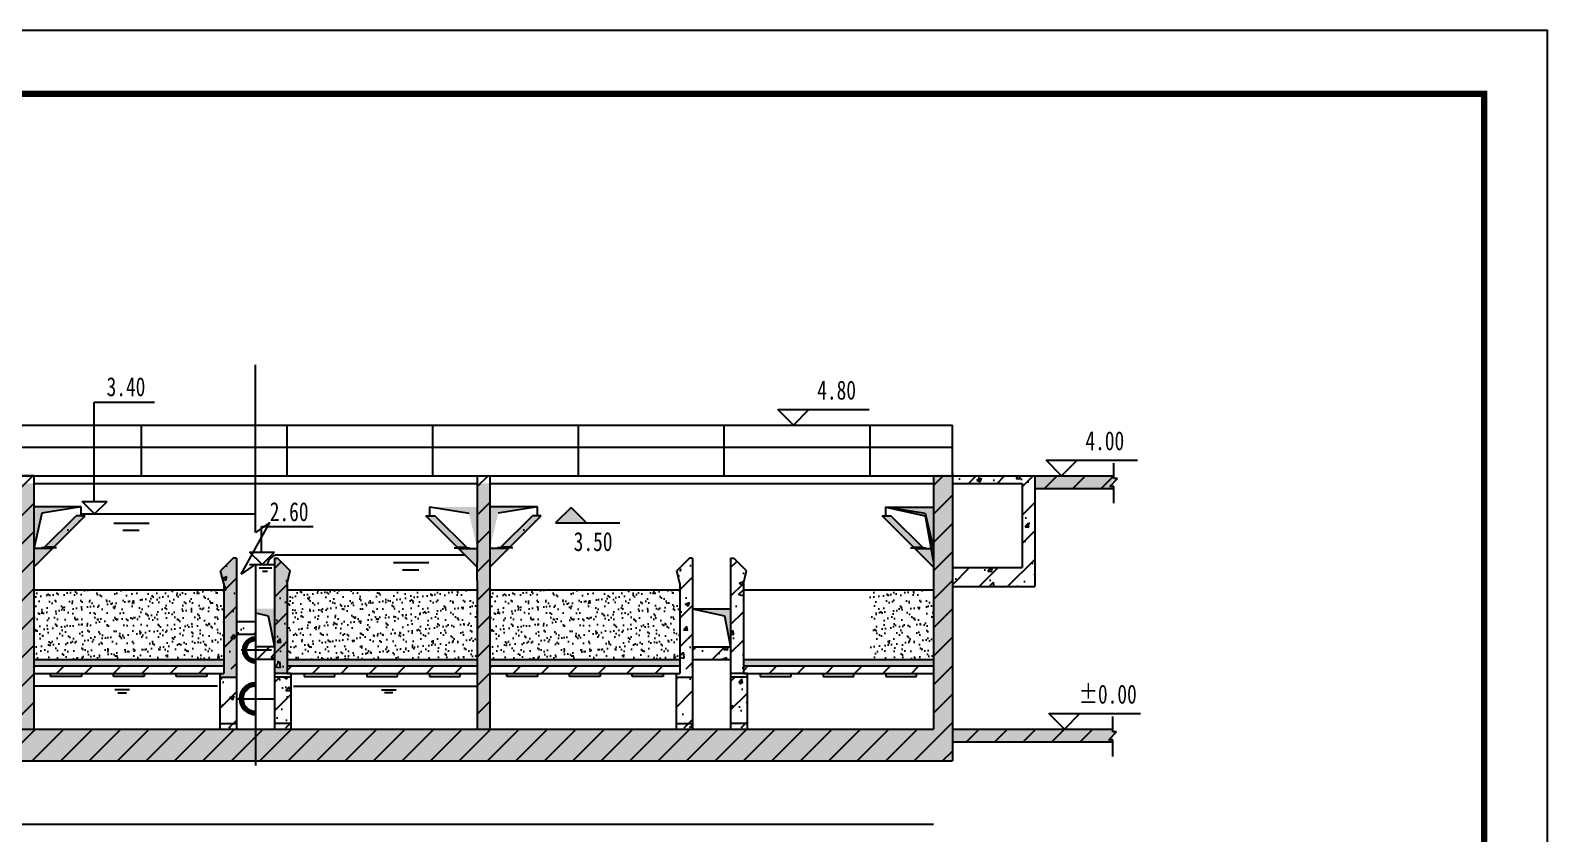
# Model space of a CAD drawing. Header units: millimetres. Extents: x 4237 to 5078, y 1819 to 2413.
# Drawn here: x 4838.7 to 5078.1, y 2286.7 to 2413.5 of the extents above; entities that cross this region are included whole.
import ezdxf
from ezdxf.enums import TextEntityAlignment as Align

# ---------------------------------------------------------------- set-up
doc = ezdxf.new("R2010")
doc.units = ezdxf.units.MM
doc.header["$LTSCALE"] = 0.5
doc.linetypes.add('CENTER2', pattern=[28.575, 19.05, -3.175, 3.175, -3.175])
for name, color, linetype in [('TWT_TITLE', 7, 'Continuous'), ('剖切线', 1, 'Continuous'), ('尺寸标注', 3, 'Continuous'), ('打断', 1, 'Continuous'), ('标高', 202, 'Continuous'), ('槽等滤池内部构造', 41, 'Continuous'), ('水面', 150, 'Continuous'), ('滤板等构造', 5, 'Continuous'), ('点划线', 4, 'CENTER2'), ('辅助与打断', 1, 'Continuous')]:
    doc.layers.add(name, color=color, linetype=linetype)
doc.layers.add('反冲洗管线', color=161, linetype='Continuous', lineweight=70)
doc.layers.add('空气管线', color=191, linetype='Continuous', lineweight=70)
doc.styles.get("Standard").update_dxf_attribs({"font": '', "width": 0.75})
doc.styles.get('Standard').set_extended_font_data('FangSong_GB2312')
pattern_1 = [(45, (3448.6284, 1572.3587), (-2.245064, 2.245064), [])]
pattern_2 = [(50, (3354.5, 1553.862), (7.287387, -0.637563), [0.762, -8.382]), (355, (3354.5, 1553.862), (-1.409713, 7.642266), [0.6096, -6.7056]), (100.451, (3355.1074, 1553.809), (5.8777, 7.004668), [0.6476, -7.1236]), (46.1842, (3354.5, 1555.894), (10.84316, -1.681693), [1.143, -12.573]), (96.6356, (3355.404, 1555.754), (9.49617, 9.89702), [0.9714, -10.6854]), (351.184, (3354.5, 1555.894), (9.496184, 9.897005), [0.9144, -10.0584]), (21, (3355.516, 1555.386), (6.064595, -4.09062), [0.762, -8.382]), (326, (3355.516, 1555.386), (2.47208, 7.36752), [0.6096, -6.7056]), (71.4514, (3356.0215, 1555.045), (8.53666, 3.276914), [0.6476, -7.1236]), (37.5, (3354.5, 1553.862), (0.123544, 3.3822016), [0, -6.62432, 0, -6.8072, 0, -6.731]), (7.5, (3354.5, 1553.862), (2.6727865, 4.007223), [0, -3.88112, 0, -6.47192, 0, -2.5654]), (327.5, (3352.2344, 1553.862), (5.423624, -0.2291498), [0, -2.54, 0, -7.9248, 0, -10.5156]), (317.5, (3351.2184, 1553.862), (5.925167, 1.01706), [0, -3.302, 0, -5.26288, 0, -7.4676])]
pattern_3 = [(50, (3448.6284, 1572.3587), (7.287387, -0.637563), [0.762, -8.382]), (355, (3448.6284, 1572.359), (-1.409713, 7.642266), [0.6096, -6.7056]), (100.451, (3449.236, 1572.3056), (5.8777, 7.004668), [0.6476, -7.1236]), (46.1842, (3448.628, 1574.391), (10.84316, -1.681693), [1.143, -12.573]), (96.6356, (3449.532, 1574.251), (9.49617, 9.89702), [0.9714, -10.6854]), (351.184, (3448.628, 1574.391), (9.496184, 9.897005), [0.9144, -10.0584]), (21, (3449.6444, 1573.8827), (6.064595, -4.09062), [0.762, -8.382]), (326, (3449.6444, 1573.883), (2.47208, 7.36752), [0.6096, -6.7056]), (71.4514, (3450.15, 1573.542), (8.53666, 3.276914), [0.6476, -7.1236]), (37.5, (3448.6284, 1572.3587), (0.123544, 3.3822016), [0, -6.62432, 0, -6.8072, 0, -6.731]), (7.5, (3448.6284, 1572.3587), (2.6727865, 4.007223), [0, -3.88112, 0, -6.47192, 0, -2.5654]), (327.5, (3446.3627, 1572.3587), (5.423624, -0.2291498), [0, -2.54, 0, -7.9248, 0, -10.5156]), (317.5, (3445.3467, 1572.3587), (5.925167, 1.01706), [0, -3.302, 0, -5.26288, 0, -7.4676])]
pattern_4 = [(50, (3461.8814, 1588.6087), (7.287387, -0.637563), [0.762, -8.382]), (355, (3461.8814, 1588.609), (-1.409713, 7.642266), [0.6096, -6.7056]), (100.451, (3462.489, 1588.5556), (5.8777, 7.004668), [0.6476, -7.1236]), (46.1842, (3461.881, 1590.641), (10.84316, -1.681693), [1.143, -12.573]), (96.6356, (3462.785, 1590.501), (9.49617, 9.89702), [0.9714, -10.6854]), (351.184, (3461.881, 1590.641), (9.496184, 9.897005), [0.9144, -10.0584]), (21, (3462.8974, 1590.1327), (6.064595, -4.09062), [0.762, -8.382]), (326, (3462.8974, 1590.133), (2.47208, 7.36752), [0.6096, -6.7056]), (71.4514, (3463.403, 1589.792), (8.53666, 3.276914), [0.6476, -7.1236]), (37.5, (3461.8814, 1588.6087), (0.123544, 3.3822016), [0, -6.62432, 0, -6.8072, 0, -6.731]), (7.5, (3461.8814, 1588.6087), (2.6727865, 4.007223), [0, -3.88112, 0, -6.47192, 0, -2.5654]), (327.5, (3459.6158, 1588.6087), (5.423624, -0.2291498), [0, -2.54, 0, -7.9248, 0, -10.5156]), (317.5, (3458.5998, 1588.6087), (5.925167, 1.01706), [0, -3.302, 0, -5.26288, 0, -7.4676])]
pattern_5 = [(45, (3461.8814, 1588.6087), (-2.245064, 2.245064), [])]

# ---------------------------------------------------------------- blocks, each defined once
blk = doc.blocks.new('标高（右下，短线）')
at = {"layer": '标高'}
for p, q in [((0, 0), (-2.45, -2.45)), ((0, 0), (2.45, -2.45)), ((-2.45, -2.45), (7.69, -2.45))]:
    blk.add_line(p, q, dxfattribs=at)
at = {"layer": '标高', "width": 0.75}
blk.add_attdef('标高', text='', height=3, dxfattribs=at).set_placement((3.47, -6.88), align=Align.CENTER)
blk = doc.blocks.new('标高（右上）')
at = {"layer": '标高'}
for p, q in [((0, 0), (-2.45, 2.45)), ((-2.45, 2.45), (11.98, 2.45)), ((0, 0), (2.45, 2.45))]:
    blk.add_line(p, q, dxfattribs=at)
at = {"layer": '标高', "width": 0.75}
blk.add_attdef('标高', text='', height=3, dxfattribs=at).set_placement((6.82, 4.03), align=Align.CENTER)

msp = doc.modelspace()

# ---------------------------------------------------------------- hatches: boundary and pattern name
h = msp.add_hatch()
h.set_pattern_fill('AR-CONC', color=256, scale=0.04, style=0)
h.set_pattern_definition(pattern_3)
h.paths.add_polyline_path([(5009.217, 2341.889), (5009.85, 2342.996), (5009.681, 2343.161), (4997.197, 2343.161), (4997.197, 2341.161), (5009.534, 2341.161), (5009.534, 2341.58)])
h.paths.add_polyline_path([(4764.197, 2343.161), (4750.112, 2343.161), (4750.112, 2343.105), (4750.429, 2342.796), (4749.796, 2341.689), (4750.112, 2341.38), (4750.112, 2341.161), (4764.197, 2341.161)])
h = msp.add_hatch()
h.set_pattern_fill('ANSI31', color=256, style=0)
h.set_pattern_definition(pattern_1)
h.paths.add_polyline_path([(4767.197, 2326.622), (4767.197, 2329.536), (4767.197, 2343.161), (4764.197, 2343.161), (4764.197, 2303.161), (4767.197, 2303.161)])
h.paths.add_polyline_path([(4874.197, 2303.161), (4767.197, 2303.161), (4764.197, 2303.161), (4764.197, 2298.161), (4874.197, 2298.161)])
h.paths.add_polyline_path([(4984.197, 2303.161), (4874.197, 2303.161), (4874.197, 2298.161), (4984.197, 2298.161)])
h.paths.add_polyline_path([(4984.197, 2343.161), (4981.197, 2343.161), (4981.197, 2329.511), (4981.197, 2326.622), (4981.197, 2303.161), (4984.197, 2303.161)])
h = msp.add_hatch()
h.set_pattern_fill('AR-CONC', color=256, scale=0.04, style=0)
h.set_pattern_definition([(50, (3354.5, 1553.862), (7.287387, -0.637563), [0.762, -8.382]), (355, (3354.5, 1553.862), (-1.409737, 7.642274), [0.6096, -6.705623]), (100.45144, (3355.1074, 1553.809), (5.87765, 7.00471), [0.6476, -7.12361]), (46.1842, (3354.5, 1555.894), (10.84316, -1.681693), [1.143, -12.573]), (96.63556, (3355.404, 1555.754), (9.496165, 9.897045), [0.9714, -10.685424]), (351.18415, (3354.5, 1555.894), (9.496165, 9.897045), [0.9144, -10.05839]), (21, (3355.516, 1555.386), (6.064576, -4.090608), [0.762, -8.382]), (326, (3355.516, 1555.386), (2.47208, 7.36752), [0.6096, -6.7056]), (71.45144, (3356.0215, 1555.045), (8.536657, 3.27691), [0.6476, -7.123598]), (37.5, (3354.5, 1553.862), (0.123544, 3.3822016), [0, -6.62432, 0, -6.8072, 0, -6.731]), (7.5, (3354.5, 1553.862), (2.6727865, 4.007223), [0, -3.88112, 0, -6.47192, 0, -2.5654]), (327.5, (3352.2344, 1553.862), (5.423624, -0.2291498), [0, -2.54, 0, -7.9248, 0, -10.5156]), (317.5, (3351.2184, 1553.862), (5.925167, 1.01706), [0, -3.302, 0, -5.26288, 0, -7.4676])])
h.paths.add_polyline_path([(4770.111, 2331.661), (4768.697, 2331.661), (4767.202, 2331.661), (4767.197, 2331.636), (4767.197, 2329.511), (4767.197, 2328.747)])
h.paths.add_polyline_path([(4874.197, 2303.161), (4767.197, 2303.161), (4764.197, 2303.161), (4764.197, 2298.161), (4874.197, 2298.161)])
h.paths.add_polyline_path([(4767.197, 2326.622), (4767.197, 2329.536), (4767.197, 2343.161), (4764.197, 2343.161), (4764.197, 2303.161), (4767.197, 2303.161)])
h.paths.add_polyline_path([(4839.197, 2326.622), (4839.197, 2329.511), (4839.197, 2341.961), (4837.197, 2341.961), (4837.197, 2329.511), (4837.197, 2326.622), (4837.197, 2303.161), (4839.197, 2303.161)])
h.paths.add_polyline_path([(4984.197, 2303.161), (4874.197, 2303.161), (4874.197, 2298.161), (4984.197, 2298.161)])
h.paths.add_polyline_path([(4911.197, 2326.597), (4911.197, 2329.511), (4911.197, 2341.961), (4909.197, 2341.961), (4909.197, 2329.511), (4909.197, 2326.622), (4909.197, 2303.161), (4911.197, 2303.161)])
h = msp.add_hatch()
h.set_pattern_fill('AR-CONC', color=256, scale=0.04, style=0)
h.set_pattern_definition(pattern_2)
h.paths.add_polyline_path([(4974.497, 2336.861), (4973.083, 2336.861), (4978.033, 2331.911), (4979.447, 2331.911)])
h.paths.add_polyline_path([(4980.816, 2331.661), (4979.697, 2331.661), (4978.283, 2331.661), (4981.197, 2328.747), (4981.197, 2329.486)])
h.paths.add_polyline_path([(4919.311, 2336.861), (4917.897, 2336.861), (4912.947, 2331.911), (4914.361, 2331.911)])
h.paths.add_polyline_path([(4921.568, 2335.712), (4924.017, 2338.161), (4926.466, 2335.712)])
h.paths.add_polyline_path([(4914.111, 2331.661), (4912.697, 2331.661), (4911.197, 2331.661), (4911.197, 2329.511), (4911.197, 2328.747)])
h.paths.add_polyline_path([(4909.197, 2331.661), (4907.697, 2331.661), (4906.283, 2331.661), (4909.197, 2328.747), (4909.197, 2329.511)])
h.paths.add_polyline_path([(4902.497, 2336.861), (4901.083, 2336.861), (4906.033, 2331.911), (4907.447, 2331.911)])
h.paths.add_polyline_path([(4879.697, 2328.161), (4877.697, 2330.161), (4877.197, 2330.161), (4877.197, 2311.961), (4879.197, 2311.961), (4879.197, 2326.161)])
h.paths.add_polyline_path([(4871.197, 2330.161), (4870.697, 2330.161), (4868.697, 2328.161), (4869.197, 2326.161), (4869.197, 2311.961), (4868.597, 2311.961), (4868.597, 2311.361), (4871.197, 2311.361)])
h.paths.add_polyline_path([(4847.311, 2336.861), (4845.897, 2336.861), (4840.947, 2331.911), (4842.361, 2331.911)])
h.paths.add_polyline_path([(4842.111, 2331.661), (4840.697, 2331.661), (4839.202, 2331.661), (4839.197, 2331.636), (4839.197, 2329.511), (4839.197, 2328.747)])
h.paths.add_polyline_path([(4837.197, 2331.636), (4837.191, 2331.661), (4835.697, 2331.661), (4834.283, 2331.661), (4837.197, 2328.747), (4837.197, 2329.511)])
h.paths.add_polyline_path([(4830.497, 2336.861), (4829.083, 2336.861), (4834.033, 2331.911), (4835.447, 2331.911)])
h.paths.add_polyline_path([(4775.311, 2336.861), (4773.897, 2336.861), (4768.947, 2331.911), (4770.361, 2331.911)])
h.paths.add_polyline_path([(4770.111, 2331.661), (4768.697, 2331.661), (4767.202, 2331.661), (4767.197, 2331.636), (4767.197, 2329.511), (4767.197, 2328.747)])
h.paths.add_polyline_path([(4984.197, 2312.661), (4981.197, 2312.661), (4981.197, 2302.461), (4984.197, 2302.461)])
h.paths.add_polyline_path([(4984.197, 2343.361), (4981.197, 2343.361), (4981.197, 2312.661), (4984.197, 2312.661)])
h.paths.add_polyline_path([(4965.679, 2329.661), (4965.679, 2338.661), (4970.179, 2338.661), (4970.179, 2329.661)], flags=9)
h.paths.add_polyline_path([(4923.308, 2330.531), (4931.665, 2330.531), (4931.665, 2335.031), (4923.308, 2335.031)], flags=9)
h.paths.add_polyline_path([(4946.039, 2337.096), (4953.968, 2337.096), (4953.968, 2332.596), (4946.039, 2332.596)], flags=9)
h = msp.add_hatch()
h.set_pattern_fill('ANSI31', color=256, style=0)
h.set_pattern_definition(pattern_1)
h.paths.add_polyline_path([(4839.197, 2343.161), (4837.197, 2343.161), (4837.197, 2329.511), (4837.197, 2326.622), (4837.197, 2303.161), (4839.197, 2303.161), (4839.197, 2326.622), (4839.197, 2329.511)])
h = msp.add_hatch()
h.set_pattern_fill('ANSI31', color=256, style=0)
h.set_pattern_definition(pattern_1)
h.paths.add_polyline_path([(4911.197, 2343.161), (4909.197, 2343.161), (4909.197, 2329.511), (4909.197, 2326.622), (4909.197, 2303.161), (4911.197, 2303.161), (4911.197, 2326.597), (4911.197, 2329.511)])
h = msp.add_hatch()
h.set_pattern_fill('AR-CONC', color=256, scale=0.04, style=0)
h.set_pattern_definition(pattern_2)
h.paths.add_polyline_path([(4997.197, 2343.161), (4984.197, 2343.161), (4984.197, 2341.961), (4995.197, 2341.961), (4995.197, 2328.661), (4984.197, 2328.661), (4984.197, 2325.661), (4997.197, 2325.661)])
h = msp.add_hatch()
h.set_pattern_fill('ANSI31', color=256, style=0)
h.set_pattern_definition([(45, (3354.5, 1553.862), (-2.245064, 2.245064), [])])
h.paths.add_polyline_path([(4997.197, 2343.161), (4984.197, 2343.161), (4984.197, 2341.961), (4995.197, 2341.961), (4995.197, 2328.661), (4984.197, 2328.661), (4984.197, 2325.661), (4997.197, 2325.661)])
h = msp.add_hatch()
h.set_pattern_fill('ANSI31', color=256, style=0)
h.set_pattern_definition(pattern_1)
h.paths.add_polyline_path([(5009.534, 2341.161), (5009.534, 2341.58), (5009.217, 2341.889), (5009.85, 2342.996), (5009.681, 2343.161), (4997.197, 2343.161), (4997.197, 2341.161)])
h = msp.add_hatch()
h.set_pattern_fill('ANSI31', color=256, style=0)
h.set_pattern_definition(pattern_1)
h.paths.add_polyline_path([(4839.197, 2326.622), (4839.197, 2329.511), (4839.197, 2341.961), (4837.197, 2341.961), (4837.197, 2329.511), (4837.197, 2326.622), (4837.197, 2303.161), (4839.197, 2303.161)])
h.paths.add_polyline_path([(4911.197, 2326.597), (4911.197, 2329.511), (4911.197, 2341.961), (4909.197, 2341.961), (4909.197, 2329.511), (4909.197, 2326.622), (4909.197, 2303.161), (4911.197, 2303.161)])
h = msp.add_hatch()
h.set_pattern_fill('AR-CONC', color=256, scale=0.04, style=0)
h.set_pattern_definition([(130, (6231.262, 1648.569), (-7.287387, -0.637563), [0.762, -8.382]), (185, (6231.262, 1648.569), (1.409713, 7.642266), [0.6096, -6.7056]), (79.549, (6230.6545, 1648.516), (-5.8777, 7.004668), [0.6476, -7.1236]), (133.8158, (6231.262, 1650.601), (-10.84316, -1.681693), [1.143, -12.573]), (83.3644, (6230.358, 1650.461), (-9.49617, 9.89702), [0.9714, -10.6854]), (188.816, (6231.262, 1650.601), (-9.496184, 9.897005), [0.9144, -10.0584]), (159, (6230.246, 1650.093), (-6.064595, -4.09062), [0.762, -8.382]), (214, (6230.246, 1650.093), (-2.47208, 7.36752), [0.6096, -6.7056]), (108.5486, (6229.7404, 1649.752), (-8.53666, 3.276914), [0.6476, -7.1236]), (142.5, (6231.2618, 1648.5691), (-0.123544, 3.3822016), [0, -6.62432, 0, -6.8072, 0, -6.731]), (172.5, (6231.2618, 1648.569), (-2.6727865, 4.007223), [0, -3.88112, 0, -6.47192, 0, -2.5654]), (212.5, (6233.5275, 1648.5691), (-5.423624, -0.2291498), [0, -2.54, 0, -7.9248, 0, -10.5156]), (222.5, (6234.5435, 1648.569), (-5.925167, 1.01706), [0, -3.302, 0, -5.26288, 0, -7.4676])])
h.paths.add_polyline_path([(4846.697, 2337.636), (4848.111, 2337.636), (4842.411, 2331.936), (4840.997, 2331.936)])
h = msp.add_hatch()
h.set_pattern_fill('AR-CONC', color=256, scale=0.04, style=0)
h.set_pattern_definition([(130, (6303.262, 1648.569), (-7.287387, -0.637563), [0.762, -8.382]), (185, (6303.262, 1648.569), (1.409713, 7.642266), [0.6096, -6.7056]), (79.549, (6302.6545, 1648.516), (-5.8777, 7.004668), [0.6476, -7.1236]), (133.8158, (6303.262, 1650.601), (-10.84316, -1.681693), [1.143, -12.573]), (83.3644, (6302.358, 1650.461), (-9.49617, 9.89702), [0.9714, -10.6854]), (188.816, (6303.262, 1650.601), (-9.496184, 9.897005), [0.9144, -10.0584]), (159, (6302.246, 1650.093), (-6.064595, -4.09062), [0.762, -8.382]), (214, (6302.246, 1650.093), (-2.47208, 7.36752), [0.6096, -6.7056]), (108.5486, (6301.7404, 1649.752), (-8.53666, 3.276914), [0.6476, -7.1236]), (142.5, (6303.2618, 1648.5691), (-0.123544, 3.3822016), [0, -6.62432, 0, -6.8072, 0, -6.731]), (172.5, (6303.2618, 1648.569), (-2.6727865, 4.007223), [0, -3.88112, 0, -6.47192, 0, -2.5654]), (212.5, (6305.5275, 1648.5691), (-5.423624, -0.2291498), [0, -2.54, 0, -7.9248, 0, -10.5156]), (222.5, (6306.5435, 1648.569), (-5.925167, 1.01706), [0, -3.302, 0, -5.26288, 0, -7.4676])])
h.paths.add_polyline_path([(4918.697, 2337.636), (4920.111, 2337.636), (4914.411, 2331.936), (4912.997, 2331.936)])
h = msp.add_hatch()
h.set_pattern_fill('AR-CONC', color=256, scale=0.04, style=0)
h.set_pattern_definition([(50, (3517.1317, 1646.444), (7.287387, -0.637563), [0.762, -8.382]), (355, (3517.132, 1646.444), (-1.409713, 7.642266), [0.6096, -6.7056]), (100.451, (3517.739, 1646.391), (5.8777, 7.004668), [0.6476, -7.1236]), (46.1842, (3517.132, 1648.476), (10.84316, -1.681693), [1.143, -12.573]), (96.6356, (3518.035, 1648.336), (9.49617, 9.89702), [0.9714, -10.6854]), (351.184, (3517.132, 1648.476), (9.496184, 9.897005), [0.9144, -10.0584]), (21, (3518.1477, 1647.968), (6.064595, -4.09062), [0.762, -8.382]), (326, (3518.148, 1647.968), (2.47208, 7.36752), [0.6096, -6.7056]), (71.4514, (3518.653, 1647.627), (8.53666, 3.276914), [0.6476, -7.1236]), (37.5, (3517.1317, 1646.4441), (0.123544, 3.3822016), [0, -6.62432, 0, -6.8072, 0, -6.731]), (7.5, (3517.1317, 1646.444), (2.6727865, 4.007223), [0, -3.88112, 0, -6.47192, 0, -2.5654]), (327.5, (3514.866, 1646.4441), (5.423624, -0.2291498), [0, -2.54, 0, -7.9248, 0, -10.5156]), (317.5, (3513.85, 1646.444), (5.925167, 1.01706), [0, -3.302, 0, -5.26288, 0, -7.4676])])
h.paths.add_polyline_path([(4796.197, 2303.361), (4799.197, 2303.361), (4799.197, 2311.361), (4796.197, 2311.361)])
h.paths.add_polyline_path([(4797.197, 2312.661), (4799.197, 2312.661), (4799.197, 2330.161), (4798.697, 2330.161), (4796.697, 2328.161), (4797.197, 2326.161)])
h.paths.add_polyline_path([(4805.197, 2312.661), (4807.197, 2312.661), (4807.197, 2326.161), (4807.697, 2328.161), (4805.697, 2330.161), (4805.197, 2330.161)])
h.paths.add_polyline_path([(4871.197, 2330.161), (4870.697, 2330.161), (4868.697, 2328.161), (4869.197, 2326.161), (4869.197, 2312.661), (4871.197, 2312.661)])
h.paths.add_polyline_path([(4877.197, 2312.661), (4879.197, 2312.661), (4879.197, 2326.161), (4879.697, 2328.161), (4877.697, 2330.161), (4877.197, 2330.161)])
h.paths.add_polyline_path([(4877.197, 2311.361), (4877.197, 2303.361), (4880.197, 2303.361), (4880.197, 2311.361)])
h.paths.add_polyline_path([(4941.197, 2312.661), (4943.197, 2312.661), (4943.197, 2330.161), (4942.697, 2330.161), (4940.697, 2328.161), (4941.197, 2326.161)])
h.paths.add_polyline_path([(4949.197, 2330.161), (4949.197, 2312.661), (4951.197, 2312.661), (4951.197, 2326.161), (4951.697, 2328.161), (4949.697, 2330.161)])
h.paths.add_polyline_path([(4807.797, 2303.361), (4807.797, 2311.361), (4805.197, 2311.361), (4805.197, 2303.361)])
h.paths.add_polyline_path([(4868.597, 2311.361), (4868.597, 2303.361), (4871.197, 2303.361), (4871.197, 2311.361)])
h.paths.add_polyline_path([(4940.597, 2311.361), (4940.597, 2303.361), (4943.197, 2303.361), (4943.197, 2311.361)])
h.paths.add_polyline_path([(4951.797, 2303.361), (4951.797, 2311.361), (4949.197, 2311.361), (4949.197, 2303.361)])
h = msp.add_hatch()
h.set_pattern_fill('ANSI31', color=256, style=0)
h.set_pattern_definition([(45, (3517.1317, 1646.444), (-2.245064, 2.245064), [])])
h.paths.add_polyline_path([(4799.197, 2330.161), (4798.697, 2330.161), (4796.697, 2328.161), (4797.197, 2326.161), (4797.197, 2312.661), (4799.197, 2312.661)])
h.paths.add_polyline_path([(4807.197, 2326.161), (4807.697, 2328.161), (4805.697, 2330.161), (4805.197, 2330.161), (4805.197, 2312.661), (4807.197, 2312.661)])
h.paths.add_polyline_path([(4871.197, 2330.161), (4870.697, 2330.161), (4868.697, 2328.161), (4869.197, 2326.161), (4869.197, 2312.661), (4871.197, 2312.661)])
h.paths.add_polyline_path([(4877.197, 2312.661), (4879.197, 2312.661), (4879.197, 2326.161), (4879.697, 2328.161), (4877.697, 2330.161), (4877.197, 2330.161)])
h.paths.add_polyline_path([(4943.197, 2330.161), (4942.697, 2330.161), (4940.697, 2328.161), (4941.197, 2326.161), (4941.197, 2312.661), (4943.197, 2312.661)])
h.paths.add_polyline_path([(4949.197, 2312.661), (4951.197, 2312.661), (4951.197, 2326.161), (4951.697, 2328.161), (4949.697, 2330.161), (4949.197, 2330.161)])
h.paths.add_polyline_path([(4796.597, 2311.361), (4796.597, 2303.361), (4799.197, 2303.361), (4799.197, 2311.361)])
h.paths.add_polyline_path([(4807.797, 2303.361), (4807.797, 2311.361), (4805.197, 2311.361), (4805.197, 2303.361)])
h.paths.add_polyline_path([(4868.597, 2311.361), (4868.597, 2303.361), (4871.197, 2303.361), (4871.197, 2311.361)])
h.paths.add_polyline_path([(4879.797, 2303.361), (4879.797, 2311.361), (4877.197, 2311.361), (4877.197, 2303.361)])
h.paths.add_polyline_path([(4940.597, 2311.361), (4940.597, 2303.361), (4943.197, 2303.361), (4943.197, 2311.361)])
h.paths.add_polyline_path([(4951.797, 2303.361), (4951.797, 2311.361), (4949.197, 2311.361), (4949.197, 2303.361)])
h = msp.add_hatch()
h.set_pattern_fill('AR-SAND', color=256, scale=0.04, style=0)
h.set_pattern_definition([(37.5, (3589.1317, 1646.4441), (-0.0640013, 1.957653), [0, -1.54432, 0, -1.7272, 0, -1.651]), (7.5, (3589.1317, 1646.4441), (1.798093, 2.8673004), [0, -0.83312, 0, -1.39192, 0, -0.5334]), (327.5, (3587.882, 1646.4441), (3.1639695, 0.0057487), [0, -0.508, 0, -1.8288, 0, -2.3876]), (317.5, (3587.882, 1646.4441), (3.054226, 0.8917173), [0, -0.254, 0, -1.19888, 0, -1.3716])])
h.paths.add_polyline_path([(4869.197, 2314.161), (4869.197, 2325.161), (4839.197, 2325.161), (4839.197, 2314.161)])
h.paths.add_polyline_path([(4909.197, 2314.161), (4909.197, 2325.161), (4879.197, 2325.161), (4879.197, 2314.161)])
h = msp.add_hatch()
h.set_pattern_fill('AR-SAND', color=256, scale=0.04, style=0)
h.set_pattern_definition([(37.5, (3661.1317, 1646.4441), (-0.0640013, 1.957653), [0, -1.54432, 0, -1.7272, 0, -1.651]), (7.5, (3661.1317, 1646.4441), (1.798093, 2.8673004), [0, -0.83312, 0, -1.39192, 0, -0.5334]), (327.5, (3659.882, 1646.4441), (3.1639695, 0.0057487), [0, -0.508, 0, -1.8288, 0, -2.3876]), (317.5, (3659.882, 1646.4441), (3.054226, 0.8917173), [0, -0.254, 0, -1.19888, 0, -1.3716])])
h.paths.add_polyline_path([(4941.197, 2314.161), (4941.197, 2325.161), (4911.197, 2325.161), (4911.197, 2314.161)])
h.paths.add_polyline_path([(4971.197, 2325.161), (4971.197, 2314.161), (4981.197, 2314.161), (4981.197, 2325.161)])
h = msp.add_hatch()
h.set_pattern_fill('AR-CONC', color=256, scale=0.04, style=0)
h.set_pattern_definition(pattern_4)
h.paths.add_polyline_path([(4799.197, 2320.163), (4799.197, 2318.161), (4805.197, 2318.161), (4805.197, 2320.163)])
h.paths.add_polyline_path([(4943.197, 2316.163), (4943.197, 2314.161), (4949.197, 2314.161), (4949.197, 2316.163)])
h.paths.add_polyline_path([(4874.197, 2318.161), (4874.197, 2320.163), (4871.197, 2320.163), (4871.197, 2318.161)])
h = msp.add_hatch()
h.set_pattern_fill('ANSI31', color=256, style=0)
h.set_pattern_definition(pattern_5)
h.paths.add_polyline_path([(4799.197, 2320.163), (4799.197, 2318.161), (4805.197, 2318.161), (4805.197, 2320.163)])
h.paths.add_polyline_path([(4949.197, 2314.161), (4949.197, 2316.163), (4943.197, 2316.163), (4943.197, 2314.161)])
h.paths.add_polyline_path([(4874.197, 2318.161), (4874.197, 2320.163), (4871.197, 2320.163), (4871.197, 2318.161)])
h = msp.add_hatch()
h.set_pattern_fill('AR-CONC', color=256, scale=0.04, style=0)
h.set_pattern_definition(pattern_4)
h.paths.add_polyline_path([(4877.197, 2314.161), (4877.197, 2316.163), (4874.197, 2316.163), (4874.197, 2314.161)])
h = msp.add_hatch()
h.set_pattern_fill('ANSI31', color=256, style=0)
h.set_pattern_definition(pattern_5)
h.paths.add_polyline_path([(4877.197, 2314.161), (4877.197, 2316.163), (4874.197, 2316.163), (4874.197, 2314.161)])
h = msp.add_hatch()
h.set_pattern_fill('GRAVEL', color=256, scale=0.1, style=0)
h.set_pattern_definition([(228.0128, (3590.90584, 1648.98414), (-20.320017266, -22.86002809), [0.341721, -33.8305]), (184.9697, (3590.67724, 1648.73014), (30.480049306, 2.539982075), [0.586405, -58.054]), (132.5104, (3590.09304, 1648.67934), (25.399981518, -27.940027292), [0.413482, -40.9347]), (267.2737, (3589.10244, 1648.04434), (2.539988971, 50.799983653), [0.534005, -52.8664]), (292.8337, (3589.07704, 1647.51094), (-12.700036056, 30.48001733), [0.523634, -51.8398]), (357.2737, (3589.28024, 1647.02834), (-50.799983653, 2.539988971), [0.534005, -52.8664]), (37.6942, (3589.81364, 1647.00294), (-33.020020861, -25.399977357), [0.706194, -69.9131]), (72.2553, (3590.37244, 1647.43474), (17.7800355655, 55.880016206), [0.66672, -66.0053]), (121.4296, (3590.57564, 1648.06974), (-20.320005235, 33.01996116), [0.535813, -53.0455]), (175.2364, (3590.29624, 1648.52694), (27.939978053, -2.539976163), [0.611713, -29.9739]), (222.3974, (3589.68664, 1648.57774), (-30.4800009172, -27.9399636506), [0.791078, -78.3168]), (138.8141, (3591.61704, 1648.01894), (-17.779988674, 15.239976557), [0.270005, -26.7306]), (171.4692, (3591.41384, 1648.19674), (33.019949596, -5.0800128), [0.513682, -50.8546]), (225, (3590.9058, 1648.273), (-5e-16, -2.5399983), [0.359209, -3.23289]), (203.1986, (3590.72804, 1648.57774), (12.700042826, 5.080022274), [0.193441, -19.1506]), (291.8014, (3590.55024, 1648.50154), (-2.54000178, 7.62000491), [0.273566, -13.4048]), (30.9638, (3590.65184, 1648.24754), (7.61999195, 5.08000396), [0.44432, -14.3663]), (161.5651, (3591.0328, 1648.4761), (5.0800023, -2.53999622), [0.321287, -7.7109]), (16.3895, (3589.07704, 1648.50154), (25.400014014, 7.61998415), [0.450088, -44.5588]), (70.3462, (3589.50884, 1648.62854), (-10.159971689, -27.939960489), [0.377599, -37.3822]), (293.1986, (3591.03284, 1648.98414), (-5.080022274, 12.700042826), [0.38688, -18.9572]), (343.6105, (3591.18524, 1648.62854), (-25.400014014, 7.61998415), [0.450088, -44.5588]), (339.444, (3589.07704, 1646.92674), (-12.700015764, 5.079993836), [0.434035, -21.2677]), (294.7751, (3589.48344, 1646.77434), (-12.699970404, 27.939987026), [0.363672, -36.0036]), (66.8014, (3591.05824, 1646.44414), (5.080022274, 12.700042826), [0.38688, -18.9572]), (17.354, (3591.21064, 1646.79974), (-33.020001782, -10.159984676), [0.425783, -42.1524]), (69.444, (3589.81364, 1646.44414), (-5.079993836, -12.700015764), [0.217018, -21.4848]), (101.3099, (3590.90584, 1646.44414), (-2.53998746, 10.15996746), [0.129515, -12.822]), (165.9638, (3590.88044, 1646.57114), (7.62000535, -2.5399956), [0.523634, -9.94905]), (186.009, (3590.37244, 1646.69814), (25.399962544, 2.539994069), [0.485267, -48.0414]), (303.6901, (3590.65184, 1648.01894), (-2.54000087, 5.0799951), [0.366324, -8.79178]), (353.1572, (3590.85504, 1647.71414), (43.1800178566, -5.0800227517), [0.639557, -63.316]), (60.9454, (3591.49004, 1647.63794), (-10.159976366, -17.77995761), [0.261508, -25.8894]), (90, (3591.617, 1647.8665), (-2.54, 2.54), [0.1524, -2.3876]), (120.2564, (3590.32164, 1646.77434), (10.159978467, -17.779991032), [0.352867, -34.9339]), (48.0128, (3590.14384, 1647.07914), (20.320017266, 22.86002809), [0.683443, -33.4888]), (0, (3590.601, 1647.5871), (2.54, 2.54), [0.6604, -1.8796]), (325.3048, (3591.26144, 1647.58714), (-25.399955991, 17.78000169), [0.40161, -39.7593]), (254.0546, (3591.59164, 1647.35854), (-2.54000648, -10.1600242), [0.369829, -18.1217]), (207.646, (3591.49004, 1647.00294), (-48.259983049, -25.400015975), [0.602145, -59.6125]), (175.4261, (3590.95664, 1646.72354), (-33.020007605, 2.539987711), [0.637029, -63.0658]), (175.4261, (3590.95664, 1646.72354), (-33.020007605, 2.539987711), [0.637029, -63.0658])])
h.paths.add_polyline_path([(4839.142, 2314.161), (4839.142, 2313.161), (4869.142, 2313.161), (4869.142, 2314.161)])
h.paths.add_polyline_path([(4879.142, 2314.161), (4879.142, 2313.161), (4909.142, 2313.161), (4909.142, 2314.161)])
h = msp.add_hatch()
h.set_pattern_fill('GRAVEL', color=256, scale=0.1, style=0)
h.set_pattern_definition([(228.0128, (3662.96048, 1648.98414), (-20.320017266, -22.86002809), [0.341721, -33.8305]), (184.9697, (3662.73188, 1648.73014), (30.480049306, 2.539982075), [0.586405, -58.054]), (132.5104, (3662.14768, 1648.67934), (25.399981518, -27.940027292), [0.413482, -40.9347]), (267.2737, (3661.15708, 1648.04434), (2.539988971, 50.799983653), [0.534005, -52.8664]), (292.8337, (3661.13168, 1647.51094), (-12.700036056, 30.48001733), [0.523634, -51.8398]), (357.2737, (3661.33488, 1647.02834), (-50.799983653, 2.539988971), [0.534005, -52.8664]), (37.6942, (3661.86828, 1647.00294), (-33.020020861, -25.399977357), [0.706194, -69.9131]), (72.2553, (3662.42708, 1647.43474), (17.7800355655, 55.880016206), [0.66672, -66.0053]), (121.4296, (3662.63028, 1648.06974), (-20.320005235, 33.01996116), [0.535813, -53.0455]), (175.2364, (3662.35088, 1648.52694), (27.939978053, -2.539976163), [0.611713, -29.9739]), (222.3974, (3661.741284, 1648.57774), (-30.4800009172, -27.9399636506), [0.791078, -78.3168]), (138.8141, (3663.67168, 1648.01894), (-17.779988674, 15.239976557), [0.270005, -26.7306]), (171.4692, (3663.46848, 1648.19674), (33.019949596, -5.0800128), [0.513682, -50.8546]), (225, (3662.9605, 1648.273), (-5e-16, -2.5399983), [0.359209, -3.23289]), (203.1986, (3662.7827, 1648.57774), (12.700042826, 5.080022274), [0.193441, -19.1506]), (291.8014, (3662.6049, 1648.50154), (-2.54000178, 7.62000491), [0.273566, -13.4048]), (30.9638, (3662.7065, 1648.24754), (7.61999195, 5.08000396), [0.44432, -14.3663]), (161.5651, (3663.0875, 1648.4761), (5.0800023, -2.53999622), [0.321287, -7.7109]), (16.3895, (3661.13168, 1648.50154), (25.400014014, 7.61998415), [0.450088, -44.5588]), (70.3462, (3661.56348, 1648.62854), (-10.159971689, -27.939960489), [0.377599, -37.3822]), (293.1986, (3663.0875, 1648.98414), (-5.080022274, 12.700042826), [0.38688, -18.9572]), (343.6105, (3663.23988, 1648.62854), (-25.400014014, 7.61998415), [0.450088, -44.5588]), (339.444, (3661.13168, 1646.92674), (-12.700015764, 5.079993836), [0.434035, -21.2677]), (294.7751, (3661.53808, 1646.77434), (-12.699970404, 27.939987026), [0.363672, -36.0036]), (66.8014, (3663.1129, 1646.44414), (5.080022274, 12.700042826), [0.38688, -18.9572]), (17.354, (3663.26528, 1646.79974), (-33.020001782, -10.159984676), [0.425783, -42.1524]), (69.444, (3661.86828, 1646.44414), (-5.079993836, -12.700015764), [0.217018, -21.4848]), (101.3099, (3662.9605, 1646.44414), (-2.53998746, 10.15996746), [0.129515, -12.822]), (165.9638, (3662.9351, 1646.57114), (7.62000535, -2.5399956), [0.523634, -9.94905]), (186.009, (3662.42708, 1646.69814), (25.399962544, 2.539994069), [0.485267, -48.0414]), (303.6901, (3662.7065, 1648.01894), (-2.54000087, 5.0799951), [0.366324, -8.79178]), (353.1572, (3662.90968, 1647.71414), (43.1800178566, -5.0800227517), [0.639557, -63.316]), (60.9454, (3663.54468, 1647.63794), (-10.159976366, -17.77995761), [0.261508, -25.8894]), (90, (3663.6717, 1647.8665), (-2.54, 2.54), [0.1524, -2.3876]), (120.2564, (3662.37628, 1646.77434), (10.159978467, -17.779991032), [0.352867, -34.9339]), (48.0128, (3662.19848, 1647.07914), (20.320017266, 22.86002809), [0.683443, -33.4888]), (0, (3662.6557, 1647.5871), (2.54, 2.54), [0.6604, -1.8796]), (325.3048, (3663.31608, 1647.58714), (-25.399955991, 17.78000169), [0.40161, -39.7593]), (254.0546, (3663.6463, 1647.35854), (-2.54000648, -10.1600242), [0.369829, -18.1217]), (207.646, (3663.54468, 1647.00294), (-48.259983049, -25.400015975), [0.602145, -59.6125]), (175.4261, (3663.01128, 1646.72354), (-33.020007605, 2.539987711), [0.637029, -63.0658]), (175.4261, (3663.01128, 1646.72354), (-33.020007605, 2.539987711), [0.637029, -63.0658])])
h.paths.add_polyline_path([(4911.197, 2314.161), (4911.197, 2313.161), (4941.197, 2313.161), (4941.197, 2314.161)])
h.paths.add_polyline_path([(4951.197, 2314.161), (4951.197, 2313.161), (4981.197, 2313.161), (4981.197, 2314.161)])
h = msp.add_hatch()
h.set_pattern_fill('AR-CONC', color=256, scale=0.04, style=0)
h.set_pattern_definition(pattern_3)
h.paths.add_polyline_path([(4764.197, 2303.161), (4750.112, 2303.161), (4750.112, 2303.105), (4750.429, 2302.796), (4749.796, 2301.689), (4750.112, 2301.38), (4750.112, 2301.161), (4764.197, 2301.161)])
h.paths.add_polyline_path([(5009.85, 2302.735), (5009.534, 2303.044), (5009.534, 2303.161), (4984.197, 2303.161), (4984.197, 2301.161), (5009.534, 2301.161), (5009.534, 2301.319), (5009.217, 2301.628)])
h = msp.add_hatch()
h.set_pattern_fill('ANSI31', color=256, style=0)
h.set_pattern_definition([(45, (3350.0554, 1553.862), (-2.245064, 2.245064), [])])
h.paths.add_polyline_path([(5009.534, 2301.161), (5009.534, 2301.479), (5008.904, 2301.479), (5010.085, 2302.755), (5009.534, 2302.755), (5009.534, 2303.161), (4984.197, 2303.161), (4984.197, 2301.161)])
at = {"layer": '水面'}
for points in [[(4846.697, 2338.236), (4839.197, 2338.236), (4839.197, 2331.661), (4839.202, 2331.661), (4840.484, 2337.248)], [(4901.697, 2338.236), (4909.197, 2338.236), (4909.197, 2331.661), (4909.191, 2331.661), (4907.91, 2337.248)], [(4918.697, 2338.236), (4911.197, 2338.236), (4911.197, 2331.661), (4911.202, 2331.661), (4912.484, 2337.248)], [(4973.697, 2338.236), (4981.197, 2338.236), (4981.197, 2331.661), (4981.191, 2331.661), (4979.91, 2337.248)], [(4874.197, 2322.163), (4874.197, 2321.498), (4876.219, 2321.05), (4877.197, 2316.163), (4877.197, 2322.163)], [(4943.197, 2322.163), (4948.219, 2321.05), (4949.197, 2316.163), (4949.197, 2322.163)]]:
    msp.add_hatch(color=256, dxfattribs=at).paths.add_polyline_path(points)
h = msp.add_hatch(color=256, dxfattribs=at)
h.paths.add_polyline_path([(4973.697, 2338.211), (4981.197, 2338.211), (4981.197, 2337.136), (4978.549, 2337.136)])
h.paths.add_polyline_path([(4979.91, 2336.835), (4978.549, 2337.136), (4981.197, 2337.136), (4981.197, 2329.511), (4981.192, 2329.511)])
at = {"layer": '滤板等构造'}
h = msp.add_hatch(dxfattribs=at)
h.set_pattern_fill('ANSI31', color=256, style=0)
h.set_pattern_definition([(45, (3589.077, 1646.444), (-2.245064, 2.245064), [])])
h.paths.add_polyline_path([(4869.142, 2311.961), (4869.142, 2312.661), (4839.142, 2312.661), (4839.142, 2311.961)])
h.paths.add_polyline_path([(4869.142, 2312.661), (4869.142, 2313.161), (4839.142, 2313.161), (4839.142, 2312.661)])
h.paths.add_polyline_path([(4909.142, 2311.961), (4909.142, 2312.661), (4879.142, 2312.661), (4879.142, 2311.961)])
h.paths.add_polyline_path([(4879.142, 2313.161), (4879.142, 2312.661), (4909.142, 2312.661), (4909.142, 2313.161)])
h = msp.add_hatch(dxfattribs=at)
h.set_pattern_fill('ANSI31', color=256, style=0)
h.set_pattern_definition([(45, (3661.1317, 1646.444), (-2.245064, 2.245064), [])])
h.paths.add_polyline_path([(4941.197, 2311.961), (4941.197, 2312.661), (4911.197, 2312.661), (4911.197, 2311.961)])
h.paths.add_polyline_path([(4941.197, 2312.661), (4941.197, 2313.161), (4911.197, 2313.161), (4911.197, 2312.661)])
h.paths.add_polyline_path([(4981.197, 2311.961), (4981.197, 2312.661), (4951.197, 2312.661), (4951.197, 2311.961)])
h.paths.add_polyline_path([(4951.197, 2313.161), (4951.197, 2312.661), (4981.197, 2312.661), (4981.197, 2313.161)])

# ---------------------------------------------------------------- linework, layer by layer
for p, q in [((4764.197, 2351.161), (4984.197, 2351.161)), ((4856.197, 2343.161), (4856.197, 2351.161)), ((4879.197, 2343.161), (4879.197, 2351.161)), ((4902.197, 2343.161), (4902.197, 2351.161)), ((4925.197, 2343.161), (4925.197, 2351.161)), ((4948.197, 2343.161), (4948.197, 2351.161)), ((4971.197, 2343.161), (4971.197, 2351.161)), ((4984.197, 2343.161), (4984.197, 2351.161)), ((4764.197, 2347.661), (4984.197, 2347.661)), ((4764.197, 2343.161), (4984.197, 2343.161)), ((4839.197, 2343.161), (4837.197, 2343.161)), ((4839.197, 2343.161), (4839.197, 2329.511)), ((4909.197, 2343.161), (4909.197, 2329.511)), ((4909.197, 2343.161), (4909.197, 2329.511)), ((4911.197, 2343.161), (4911.197, 2329.511)), ((4981.197, 2343.161), (4981.197, 2329.511)), ((4984.197, 2343.461), (4984.197, 2298.161)), ((4984.197, 2343.161), (4997.197, 2343.161)), ((4997.197, 2343.161), (4997.197, 2325.661)), ((4997.197, 2343.161), (5009.681, 2343.161)), ((4839.197, 2341.961), (4909.197, 2341.961)), ((4911.197, 2341.961), (4981.197, 2341.961)), ((4984.197, 2341.961), (4995.197, 2341.961)), ((4995.197, 2341.961), (4995.197, 2328.661)), ((4997.197, 2341.161), (5009.681, 2341.161)), ((4846.697, 2336.861), (4846.697, 2338.236)), ((4901.697, 2336.861), (4901.697, 2338.236)), ((4918.697, 2336.861), (4918.697, 2338.236)), ((4973.697, 2336.861), (4973.697, 2338.236)), ((4871.197, 2330.161), (4871.197, 2303.161)), ((4877.197, 2330.161), (4877.197, 2303.161)), ((4943.197, 2330.161), (4943.197, 2303.161)), ((4949.197, 2330.161), (4949.197, 2303.161)), ((4839.197, 2329.511), (4839.197, 2326.622)), ((4909.197, 2326.622), (4909.197, 2329.511)), ((4911.197, 2329.511), (4911.197, 2326.597)), ((4981.197, 2329.536), (4981.197, 2326.622)), ((4984.197, 2328.661), (4995.197, 2328.661)), ((4839.197, 2326.622), (4839.197, 2303.161)), ((4909.197, 2326.622), (4909.197, 2303.161)), ((4911.197, 2326.597), (4911.197, 2303.161)), ((4911.197, 2326.597), (4911.197, 2303.161)), ((4981.197, 2326.622), (4981.197, 2303.161)), ((4981.197, 2326.597), (4981.197, 2303.161)), ((4984.197, 2325.661), (4997.197, 2325.661)), ((4839.197, 2325.161), (4869.197, 2325.161)), ((4869.197, 2325.161), (4869.197, 2311.961)), ((4879.197, 2325.161), (4909.197, 2325.161)), ((4879.197, 2325.161), (4879.197, 2311.961)), ((4911.197, 2325.161), (4941.197, 2325.161)), ((4941.197, 2325.161), (4941.197, 2311.961)), ((4951.197, 2325.161), (4981.197, 2325.161)), ((4951.197, 2325.161), (4951.197, 2311.961)), ((4839.197, 2314.161), (4869.197, 2314.161)), ((4879.197, 2314.161), (4909.197, 2314.161)), ((4911.197, 2314.161), (4941.197, 2314.161)), ((4951.197, 2314.161), (4981.197, 2314.161)), ((4767.197, 2303.161), (4981.197, 2303.161)), ((4984.197, 2303.161), (5009.534, 2303.161)), ((4984.197, 2301.161), (5009.534, 2301.161)), ((4764.197, 2298.161), (4984.197, 2298.161)), ((4767.197, 2288.161), (4981.197, 2288.161))]:
    msp.add_line(p, q)
at = {"layer": 'TWT_TITLE', "color": 0}
msp.add_lwpolyline([(4237.137, 1819.483), (5078.137, 1819.483), (5078.137, 2413.483), (4237.137, 2413.483)], close=True, dxfattribs=at)
at = {"layer": 'TWT_TITLE', "color": 0, "const_width": 1}
msp.add_lwpolyline([(4262.137, 1829.483), (5068.137, 1829.483), (5068.137, 2403.483), (4262.137, 2403.483)], close=True, dxfattribs=at)
at = {"layer": '剖切线'}
for p, q in [((4871.938, 2327.614), (4876.455, 2335.804)), ((4876.455, 2335.804), (4874.197, 2334.222)), ((4874.197, 2329.195), (4871.938, 2327.614))]:
    msp.add_line(p, q, dxfattribs=at)
at = {"layer": '反冲洗管线'}
msp.add_arc((4874.197, 2307.961), 2.25, 90, 270, dxfattribs=at)
at = {"layer": '打断'}
for p, q in [((5009.681, 2342.755), (5009.681, 2345.167)), ((5009.051, 2341.479), (5010.232, 2342.755)), ((5010.232, 2342.755), (5009.681, 2342.755)), ((5009.681, 2341.479), (5009.051, 2341.479)), ((5009.681, 2338.822), (5009.681, 2341.479)), ((5009.534, 2302.755), (5009.534, 2305.167)), ((5008.904, 2301.479), (5010.085, 2302.755)), ((5009.534, 2301.479), (5008.904, 2301.479)), ((5010.085, 2302.755), (5009.534, 2302.755)), ((5009.534, 2298.822), (5009.534, 2301.479))]:
    msp.add_line(p, q, dxfattribs=at)
at = {"layer": '标高', "color": 0}
for p, q in [((4848.744, 2339.099), (4848.744, 2354.774)), ((4848.744, 2354.774), (4858.251, 2354.774)), ((4848.808, 2337.14), (4846.849, 2339.099)), ((4846.849, 2339.099), (4850.768, 2339.099)), ((4848.808, 2337.14), (4850.768, 2339.099)), ((4875.172, 2331.121), (4875.172, 2335.132)), ((4875.172, 2335.132), (4883.287, 2335.132)), ((4875.236, 2329.161), (4873.277, 2331.121)), ((4873.277, 2331.121), (4877.195, 2331.121)), ((4875.236, 2329.161), (4877.195, 2331.121))]:
    msp.add_line(p, q, dxfattribs=at)
at = {"layer": '槽等滤池内部构造'}
for p, q in [((4839.197, 2328.747), (4847.311, 2336.861)), ((4840.697, 2331.661), (4845.897, 2336.861)), ((4847.311, 2336.861), (4845.897, 2336.861)), ((4901.083, 2336.861), (4902.497, 2336.861)), ((4909.197, 2328.747), (4901.083, 2336.861)), ((4907.697, 2331.661), (4902.497, 2336.861)), ((4911.197, 2328.747), (4919.311, 2336.861)), ((4912.697, 2331.661), (4917.897, 2336.861)), ((4919.311, 2336.861), (4917.897, 2336.861)), ((4973.083, 2336.861), (4974.497, 2336.861)), ((4981.197, 2328.747), (4973.083, 2336.861)), ((4979.697, 2331.661), (4974.497, 2336.861)), ((4840.697, 2331.661), (4839.197, 2331.661)), ((4842.111, 2331.661), (4840.697, 2331.661)), ((4842.361, 2331.911), (4840.947, 2331.911)), ((4870.697, 2330.161), (4868.697, 2328.161)), ((4871.197, 2330.161), (4870.697, 2330.161)), ((4871.197, 2330.161), (4871.197, 2303.161)), ((4877.197, 2330.161), (4877.197, 2303.161)), ((4877.197, 2330.161), (4877.697, 2330.161)), ((4877.697, 2330.161), (4879.697, 2328.161)), ((4906.033, 2331.911), (4907.447, 2331.911)), ((4906.283, 2331.661), (4907.697, 2331.661)), ((4907.697, 2331.661), (4909.197, 2331.661)), ((4912.697, 2331.661), (4911.197, 2331.661)), ((4914.111, 2331.661), (4912.697, 2331.661)), ((4914.361, 2331.911), (4912.947, 2331.911)), ((4942.697, 2330.161), (4940.697, 2328.161)), ((4943.197, 2330.161), (4942.697, 2330.161)), ((4943.197, 2330.161), (4943.197, 2303.161)), ((4949.197, 2330.161), (4949.197, 2303.161)), ((4949.197, 2330.161), (4949.697, 2330.161)), ((4949.697, 2330.161), (4951.697, 2328.161)), ((4978.033, 2331.911), (4979.447, 2331.911)), ((4978.283, 2331.661), (4979.697, 2331.661)), ((4979.697, 2331.661), (4981.197, 2331.661)), ((4869.197, 2326.161), (4868.697, 2328.161)), ((4879.197, 2326.161), (4879.697, 2328.161)), ((4941.197, 2326.161), (4940.697, 2328.161)), ((4951.197, 2326.161), (4951.697, 2328.161)), ((4869.197, 2326.161), (4869.197, 2311.961)), ((4879.197, 2326.161), (4879.197, 2311.961)), ((4941.197, 2326.161), (4941.197, 2311.961)), ((4951.197, 2326.161), (4951.197, 2311.961)), ((4871.197, 2320.163), (4874.197, 2320.163)), ((4871.197, 2318.161), (4874.197, 2318.161)), ((4877.197, 2316.163), (4874.197, 2316.163)), ((4943.197, 2316.163), (4949.197, 2316.163)), ((4877.197, 2314.161), (4874.197, 2314.161)), ((4943.197, 2314.161), (4949.197, 2314.161)), ((4841.872, 2311.461), (4841.872, 2311.961)), ((4846.722, 2311.461), (4841.872, 2311.461)), ((4846.722, 2311.961), (4846.722, 2311.461)), ((4851.772, 2311.461), (4851.772, 2311.961)), ((4856.622, 2311.461), (4851.772, 2311.461)), ((4856.622, 2311.961), (4856.622, 2311.461)), ((4861.672, 2311.461), (4861.672, 2311.961)), ((4866.522, 2311.461), (4861.672, 2311.461)), ((4866.522, 2311.961), (4866.522, 2311.461)), ((4868.597, 2311.961), (4868.597, 2303.161)), ((4868.597, 2311.361), (4871.197, 2311.361)), ((4879.797, 2311.961), (4877.197, 2311.961)), ((4879.797, 2311.361), (4877.197, 2311.361)), ((4879.797, 2311.961), (4879.797, 2303.161)), ((4881.872, 2311.961), (4881.872, 2311.461)), ((4881.872, 2311.461), (4886.722, 2311.461)), ((4886.722, 2311.461), (4886.722, 2311.961)), ((4891.772, 2311.961), (4891.772, 2311.461)), ((4891.772, 2311.461), (4896.622, 2311.461)), ((4896.622, 2311.461), (4896.622, 2311.961)), ((4901.672, 2311.961), (4901.672, 2311.461)), ((4901.672, 2311.461), (4906.522, 2311.461)), ((4906.522, 2311.461), (4906.522, 2311.961)), ((4913.872, 2311.461), (4913.872, 2311.961)), ((4918.722, 2311.461), (4913.872, 2311.461)), ((4918.722, 2311.961), (4918.722, 2311.461)), ((4923.772, 2311.461), (4923.772, 2311.961)), ((4928.622, 2311.461), (4923.772, 2311.461)), ((4928.622, 2311.961), (4928.622, 2311.461)), ((4933.672, 2311.461), (4933.672, 2311.961)), ((4938.522, 2311.461), (4933.672, 2311.461)), ((4938.522, 2311.961), (4938.522, 2311.461)), ((4940.597, 2311.961), (4940.597, 2303.161)), ((4940.597, 2311.361), (4943.197, 2311.361)), ((4951.797, 2311.961), (4949.197, 2311.961)), ((4951.797, 2311.361), (4949.197, 2311.361)), ((4951.797, 2311.961), (4951.797, 2303.161)), ((4953.872, 2311.961), (4953.872, 2311.461)), ((4953.872, 2311.461), (4958.722, 2311.461)), ((4958.722, 2311.461), (4958.722, 2311.961)), ((4963.772, 2311.961), (4963.772, 2311.461)), ((4963.772, 2311.461), (4968.622, 2311.461)), ((4968.622, 2311.461), (4968.622, 2311.961)), ((4973.672, 2311.961), (4973.672, 2311.461)), ((4973.672, 2311.461), (4978.522, 2311.461)), ((4978.522, 2311.461), (4978.522, 2311.961)), ((4868.597, 2304.061), (4871.197, 2304.061)), ((4879.797, 2304.061), (4877.197, 2304.061)), ((4940.597, 2304.061), (4943.197, 2304.061)), ((4951.797, 2304.061), (4949.197, 2304.061))]:
    msp.add_line(p, q, dxfattribs=at)
at = {"layer": '水面'}
for p, q in [((4846.697, 2338.236), (4839.197, 2338.236)), ((4840.484, 2337.248), (4839.197, 2331.636)), ((4846.697, 2338.236), (4840.484, 2337.248)), ((4901.697, 2338.236), (4907.91, 2337.248)), ((4918.697, 2338.236), (4911.197, 2338.236)), ((4918.697, 2338.236), (4912.484, 2337.248)), ((4973.697, 2338.236), (4979.91, 2337.248)), ((4973.697, 2338.211), (4979.91, 2336.835)), ((4973.697, 2338.211), (4981.197, 2338.211)), ((4979.91, 2337.248), (4981.197, 2331.636)), ((4846.697, 2337.161), (4874.197, 2337.161)), ((4851.825, 2335.695), (4857.412, 2335.695)), ((4979.91, 2336.835), (4981.197, 2329.486)), ((4853.258, 2334.564), (4855.825, 2334.564)), ((4877.737, 2330.661), (4907.283, 2330.661)), ((4873.275, 2329.161), (4877.197, 2329.161)), ((4874.785, 2328.617), (4876.77, 2328.617)), ((4875.304, 2328.121), (4876.116, 2328.121)), ((4895.988, 2329.445), (4901.576, 2329.445)), ((4897.422, 2328.313), (4899.989, 2328.313)), ((4874.197, 2321.498), (4876.219, 2321.05)), ((4876.219, 2321.05), (4877.197, 2316.163)), ((4943.197, 2322.163), (4949.197, 2322.163)), ((4943.197, 2322.163), (4948.219, 2321.05)), ((4948.219, 2321.05), (4949.197, 2316.163)), ((4868.197, 2309.961), (4839.197, 2309.961)), ((4854.312, 2309.368), (4851.985, 2309.368)), ((4852.491, 2308.879), (4853.84, 2308.879)), ((4880.197, 2309.961), (4909.197, 2309.961)), ((4894.081, 2309.368), (4896.408, 2309.368)), ((4895.902, 2308.879), (4894.553, 2308.879))]:
    msp.add_line(p, q, dxfattribs=at)
msp.add_spline([(4877.737, 2330.661), (4877.233, 2330.571), (4876.776, 2330.279), (4876.373, 2329.883), (4876.178, 2329.555), (4876.079, 2329.161)], degree=3, dxfattribs=at)
at = {"layer": '滤板等构造'}
for p, q in [((4839.197, 2313.161), (4869.197, 2313.161)), ((4839.197, 2311.961), (4869.197, 2311.961)), ((4879.197, 2313.161), (4909.197, 2313.161)), ((4879.197, 2311.961), (4909.197, 2311.961)), ((4911.197, 2313.161), (4941.197, 2313.161)), ((4911.197, 2311.961), (4941.197, 2311.961)), ((4951.197, 2313.161), (4981.197, 2313.161)), ((4951.197, 2311.961), (4981.197, 2311.961))]:
    msp.add_line(p, q, dxfattribs=at)
at = {"layer": '点划线'}
for p, q in [((4842.814, 2331.786), (4840.419, 2331.786)), ((4905.58, 2331.786), (4907.974, 2331.786)), ((4914.814, 2331.786), (4912.419, 2331.786)), ((4977.58, 2331.786), (4979.974, 2331.786)), ((4871.944, 2315.661), (4876.727, 2315.661)), ((4874.197, 2317.911), (4874.197, 2312.514)), ((4874.197, 2311.15), (4874.197, 2305.106)), ((4871.197, 2307.961), (4877.197, 2307.961))]:
    msp.add_line(p, q, dxfattribs=at)
at = {"layer": '空气管线'}
msp.add_arc((4874.197, 2315.661), 1.75, 90, 270, dxfattribs=at)
at = {"layer": '辅助与打断'}
for p, q in [((4874.197, 2334.222), (4874.197, 2360.694)), ((4874.197, 2329.195), (4874.197, 2297.439))]:
    msp.add_line(p, q, dxfattribs=at)

# ---------------------------------------------------------------- block references
at = {"color": 0}
for p, values in [((4959.098, 2351.161), {'标高': '4.80'}), ((5001.43, 2343.161), {'标高': '4.00'}), ((5001.873, 2303.161), {'标高': '±0.00'})]:
    msp.add_blockref('标高（右上）', p, dxfattribs=at).add_auto_attribs(values)
at = {"layer": '尺寸标注', "color": 0}
msp.add_blockref('标高（右下，短线）', (4924.017, 2338.161), dxfattribs=at).add_auto_attribs({'标高': '3.50'})

# ---------------------------------------------------------------- texts
at = {"layer": '标高', "color": 0, "char_height": 3, "width": 6.52927, "attachment_point": 1}
for s, insert in [('3.40', (4850.698, 2358.727)), ('2.60', (4876.453, 2338.998))]:
    msp.add_mtext(s, dxfattribs=dict(at, insert=insert))

doc.saveas('drawing.dxf')
